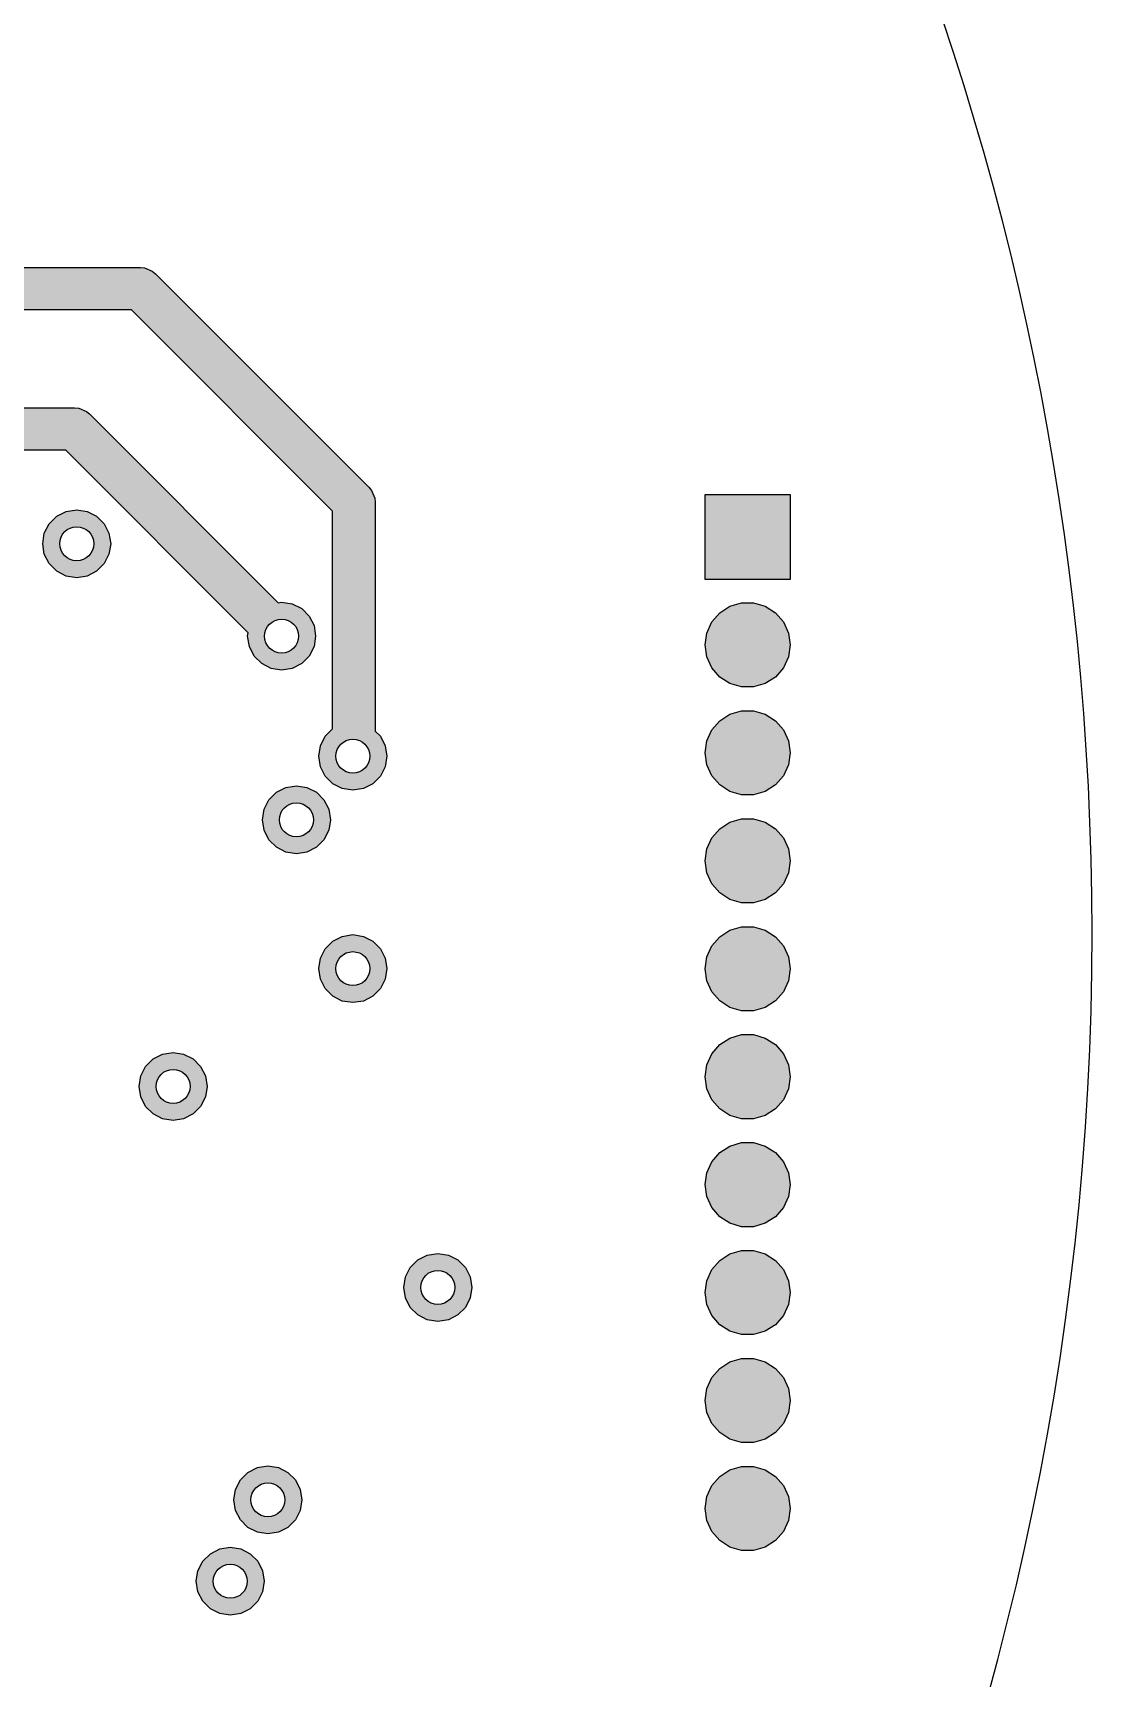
# Model space of a CAD drawing. Header units: millimetres. Extents: x -3894 to -3474, y -291 to 6.
# Drawn here: x -3701.37 to -3688.91, y -95.01 to -75.65 of the extents above; entities that cross this region are included whole.
import ezdxf

# ---------------------------------------------------------------- set-up
doc = ezdxf.new("R2010")
doc.units = ezdxf.units.MM
doc.layers.add('BLACK', color=7, linetype='Continuous')

msp = doc.modelspace()

# ---------------------------------------------------------------- hatches: boundary and pattern name
h = msp.add_hatch(color=256)
h.dxf.hatch_style = 1
h.paths.add_polyline_path([(-3721.198, -66.298), (-3715.665, -66.298), (-3712.848, -69.115), (-3712.856, -69.163), (-3712.837, -69.287), (-3712.78, -69.398), (-3712.691, -69.487), (-3712.58, -69.544), (-3712.456, -69.563), (-3712.332, -69.544), (-3712.221, -69.487), (-3712.132, -69.398), (-3712.076, -69.287), (-3712.056, -69.163), (-3712.076, -69.04), (-3712.132, -68.928), (-3712.221, -68.84), (-3712.332, -68.783), (-3712.456, -68.763), (-3712.488, -68.768), (-3715.384, -65.872), (-3715.422, -65.841), (-3715.512, -65.803), (-3715.561, -65.798), (-3721.302, -65.798), (-3721.351, -65.803), (-3721.441, -65.841), (-3721.441, -65.841), (-3721.479, -65.872), (-3730.594, -74.987), (-3730.625, -75.025), (-3730.625, -75.025), (-3730.662, -75.115), (-3730.667, -75.164), (-3730.667, -79.752), (-3730.741, -79.825), (-3730.798, -79.937), (-3730.817, -80.06), (-3730.798, -80.184), (-3730.741, -80.295), (-3730.652, -80.384), (-3730.541, -80.441), (-3730.417, -80.46), (-3730.293, -80.441), (-3730.182, -80.384), (-3730.093, -80.295), (-3730.037, -80.184), (-3730.017, -80.06), (-3730.037, -79.937), (-3730.093, -79.825), (-3730.167, -79.752), (-3730.167, -75.267)])
h.paths.add_polyline_path([(-3712.256, -69.163, -1), (-3712.656, -69.163, -1)], flags=16)
h.paths.add_polyline_path([(-3730.217, -80.06, -1), (-3730.617, -80.06, -1)], flags=16)
h.paths.add_polyline_path([(-3720.506, -66.93), (-3720.544, -66.899), (-3720.634, -66.861), (-3720.682, -66.856), (-3720.756, -66.783), (-3720.867, -66.726), (-3720.991, -66.706), (-3721.115, -66.726), (-3721.226, -66.783), (-3721.315, -66.871), (-3721.372, -66.983), (-3721.391, -67.106), (-3721.372, -67.23), (-3721.315, -67.341), (-3721.226, -67.43), (-3721.115, -67.487), (-3720.991, -67.506), (-3720.867, -67.487), (-3720.756, -67.43), (-3720.735, -67.409), (-3709.303, -78.84), (-3709.265, -78.871), (-3709.175, -78.909), (-3709.126, -78.913), (-3700.21, -78.913), (-3697.844, -81.279), (-3697.844, -83.842), (-3697.93, -83.928), (-3697.987, -84.04), (-3698.006, -84.163), (-3697.987, -84.287), (-3697.93, -84.398), (-3697.841, -84.487), (-3697.73, -84.544), (-3697.606, -84.563), (-3697.482, -84.544), (-3697.371, -84.487), (-3697.282, -84.398), (-3697.226, -84.287), (-3697.206, -84.163), (-3697.226, -84.04), (-3697.282, -83.928), (-3697.344, -83.867), (-3697.344, -81.176), (-3697.348, -81.127), (-3697.386, -81.037), (-3697.417, -80.999), (-3699.929, -78.487), (-3699.967, -78.456), (-3700.057, -78.418), (-3700.106, -78.413), (-3709.023, -78.413)])
h.paths.add_polyline_path([(-3721.191, -67.106, -1), (-3720.791, -67.106, -1)], flags=16)
h.paths.add_polyline_path([(-3697.406, -84.163, -1), (-3697.806, -84.163, -1)], flags=16)
h = msp.add_hatch(color=256)
h.dxf.hatch_style = 1
h.paths.add_polyline_path([(-3702.842, -80.563), (-3700.985, -80.563), (-3698.837, -82.711), (-3698.844, -82.751), (-3698.824, -82.874), (-3698.767, -82.986), (-3698.679, -83.074), (-3698.567, -83.131), (-3698.444, -83.151), (-3698.32, -83.131), (-3698.208, -83.074), (-3698.12, -82.986), (-3698.063, -82.874), (-3698.044, -82.751), (-3698.063, -82.627), (-3698.12, -82.516), (-3698.208, -82.427), (-3698.32, -82.37), (-3698.444, -82.351), (-3698.484, -82.357), (-3700.704, -80.137), (-3700.742, -80.106), (-3700.832, -80.068), (-3700.881, -80.063), (-3702.945, -80.063), (-3702.994, -80.068), (-3703.084, -80.106), (-3703.084, -80.106), (-3703.122, -80.137), (-3706.749, -83.763), (-3708.169, -83.763), (-3708.218, -83.768), (-3708.308, -83.806), (-3708.346, -83.837), (-3716.639, -92.129), (-3726.75, -92.129), (-3731.779, -87.101), (-3731.779, -86.846), (-3731.705, -86.772), (-3731.649, -86.661), (-3731.629, -86.537), (-3731.649, -86.414), (-3731.705, -86.302), (-3731.794, -86.214), (-3731.905, -86.157), (-3732.029, -86.137), (-3732.153, -86.157), (-3732.264, -86.214), (-3732.353, -86.302), (-3732.41, -86.414), (-3732.429, -86.537), (-3732.41, -86.661), (-3732.353, -86.772), (-3732.279, -86.846), (-3732.279, -87.204), (-3732.274, -87.253), (-3732.237, -87.343), (-3732.206, -87.381), (-3727.031, -92.556), (-3726.993, -92.587), (-3726.94, -92.609), (-3726.903, -92.625), (-3726.854, -92.629), (-3716.535, -92.629), (-3716.486, -92.625), (-3716.396, -92.587), (-3716.358, -92.556), (-3708.066, -84.263), (-3706.645, -84.263), (-3706.596, -84.259), (-3706.506, -84.221), (-3706.468, -84.19)])
h.paths.add_polyline_path([(-3698.244, -82.751, -1), (-3698.644, -82.751, -1)], flags=16)
h.paths.add_polyline_path([(-3731.829, -86.537, -1), (-3732.229, -86.537, -1)], flags=16)
h = msp.add_hatch(color=256)
h.dxf.hatch_style = 1
h.paths.add_polyline_path([(-3692.46, -81.084), (-3693.46, -81.084), (-3693.46, -82.084), (-3692.46, -82.084)])
h.paths.add_polyline_path([(-3692.539, -82.584), (-3692.633, -82.477), (-3692.752, -82.4), (-3692.889, -82.359), (-3693.031, -82.359), (-3693.168, -82.4), (-3693.288, -82.477), (-3693.381, -82.584), (-3693.44, -82.714), (-3693.46, -82.854), (-3693.44, -82.995), (-3693.381, -83.125), (-3693.288, -83.232), (-3693.168, -83.309), (-3693.031, -83.349), (-3692.889, -83.349), (-3692.752, -83.309), (-3692.633, -83.232), (-3692.539, -83.125), (-3692.48, -82.995), (-3692.46, -82.854), (-3692.48, -82.714)])
h.paths.add_polyline_path([(-3692.48, -84.265), (-3692.46, -84.124), (-3692.48, -83.984), (-3692.539, -83.854), (-3692.633, -83.747), (-3692.752, -83.67), (-3692.889, -83.629), (-3693.031, -83.629), (-3693.168, -83.67), (-3693.288, -83.747), (-3693.381, -83.854), (-3693.44, -83.984), (-3693.46, -84.124), (-3693.44, -84.265), (-3693.381, -84.395), (-3693.288, -84.502), (-3693.168, -84.579), (-3693.031, -84.619), (-3692.889, -84.619), (-3692.752, -84.579), (-3692.633, -84.502), (-3692.539, -84.395)])
h.paths.add_polyline_path([(-3692.48, -85.254), (-3692.539, -85.124), (-3692.633, -85.017), (-3692.752, -84.94), (-3692.889, -84.899), (-3693.031, -84.899), (-3693.168, -84.94), (-3693.288, -85.017), (-3693.381, -85.124), (-3693.44, -85.254), (-3693.46, -85.394), (-3693.44, -85.535), (-3693.381, -85.665), (-3693.288, -85.772), (-3693.168, -85.849), (-3693.031, -85.889), (-3692.889, -85.889), (-3692.752, -85.849), (-3692.633, -85.772), (-3692.539, -85.665), (-3692.48, -85.535), (-3692.46, -85.394)])
h.paths.add_polyline_path([(-3692.48, -86.805), (-3692.46, -86.664), (-3692.48, -86.524), (-3692.539, -86.394), (-3692.633, -86.287), (-3692.752, -86.21), (-3692.889, -86.169), (-3693.031, -86.169), (-3693.168, -86.21), (-3693.288, -86.287), (-3693.381, -86.394), (-3693.44, -86.524), (-3693.46, -86.664), (-3693.44, -86.805), (-3693.381, -86.935), (-3693.288, -87.042), (-3693.168, -87.119), (-3693.031, -87.159), (-3692.889, -87.159), (-3692.752, -87.119), (-3692.633, -87.042), (-3692.539, -86.935)])
h.paths.add_polyline_path([(-3692.48, -87.794), (-3692.539, -87.664), (-3692.633, -87.557), (-3692.752, -87.48), (-3692.889, -87.439), (-3693.031, -87.439), (-3693.168, -87.48), (-3693.288, -87.557), (-3693.381, -87.664), (-3693.44, -87.794), (-3693.46, -87.934), (-3693.44, -88.075), (-3693.381, -88.205), (-3693.288, -88.312), (-3693.168, -88.389), (-3693.031, -88.429), (-3692.889, -88.429), (-3692.752, -88.389), (-3692.633, -88.312), (-3692.539, -88.205), (-3692.48, -88.075), (-3692.46, -87.934)])
h.paths.add_polyline_path([(-3692.48, -89.064), (-3692.539, -88.934), (-3692.633, -88.827), (-3692.752, -88.75), (-3692.889, -88.709), (-3693.031, -88.709), (-3693.168, -88.75), (-3693.288, -88.827), (-3693.381, -88.934), (-3693.44, -89.064), (-3693.46, -89.204), (-3693.44, -89.345), (-3693.381, -89.475), (-3693.288, -89.582), (-3693.168, -89.659), (-3693.031, -89.699), (-3692.889, -89.699), (-3692.752, -89.659), (-3692.633, -89.582), (-3692.539, -89.475), (-3692.48, -89.345), (-3692.46, -89.204)])
h.paths.add_polyline_path([(-3692.48, -90.615), (-3692.46, -90.474), (-3692.48, -90.334), (-3692.539, -90.204), (-3692.633, -90.097), (-3692.752, -90.02), (-3692.889, -89.979), (-3693.031, -89.979), (-3693.168, -90.02), (-3693.288, -90.097), (-3693.381, -90.204), (-3693.44, -90.334), (-3693.46, -90.474), (-3693.44, -90.615), (-3693.381, -90.745), (-3693.288, -90.852), (-3693.168, -90.929), (-3693.031, -90.969), (-3692.889, -90.969), (-3692.752, -90.929), (-3692.633, -90.852), (-3692.539, -90.745)])
h.paths.add_polyline_path([(-3692.48, -91.604), (-3692.539, -91.474), (-3692.633, -91.367), (-3692.752, -91.29), (-3692.889, -91.249), (-3693.031, -91.249), (-3693.168, -91.29), (-3693.288, -91.367), (-3693.381, -91.474), (-3693.44, -91.604), (-3693.46, -91.744), (-3693.44, -91.885), (-3693.381, -92.015), (-3693.288, -92.122), (-3693.168, -92.199), (-3693.031, -92.239), (-3692.889, -92.239), (-3692.752, -92.199), (-3692.633, -92.122), (-3692.539, -92.015), (-3692.48, -91.885), (-3692.46, -91.744)])
h.paths.add_polyline_path([(-3692.48, -92.874), (-3692.539, -92.744), (-3692.633, -92.637), (-3692.752, -92.56), (-3692.889, -92.519), (-3693.031, -92.519), (-3693.168, -92.56), (-3693.288, -92.637), (-3693.381, -92.744), (-3693.44, -92.874), (-3693.46, -93.014), (-3693.44, -93.155), (-3693.381, -93.285), (-3693.288, -93.392), (-3693.168, -93.469), (-3693.031, -93.509), (-3692.889, -93.509), (-3692.752, -93.469), (-3692.633, -93.392), (-3692.539, -93.285), (-3692.48, -93.155), (-3692.46, -93.014)])
h = msp.add_hatch(color=256)
h.dxf.hatch_style = 1
h.paths.add_polyline_path([(-3703.892, -86.81), (-3703.981, -86.722), (-3704.092, -86.665), (-3704.216, -86.645), (-3704.34, -86.665), (-3704.451, -86.722), (-3704.54, -86.81), (-3704.597, -86.922), (-3704.616, -87.045), (-3704.597, -87.169), (-3704.54, -87.28), (-3704.451, -87.369), (-3704.34, -87.426), (-3704.216, -87.445), (-3704.092, -87.426), (-3703.981, -87.369), (-3703.892, -87.28), (-3703.836, -87.169), (-3703.816, -87.045), (-3703.836, -86.922)])
h.paths.add_polyline_path([(-3704.016, -87.045, -1), (-3704.416, -87.045, -1)], flags=16)
h.paths.add_polyline_path([(-3697.889, -85.035), (-3697.87, -84.912), (-3697.889, -84.788), (-3697.946, -84.677), (-3698.034, -84.588), (-3698.146, -84.531), (-3698.27, -84.512), (-3698.393, -84.531), (-3698.505, -84.588), (-3698.593, -84.677), (-3698.65, -84.788), (-3698.67, -84.912), (-3698.65, -85.035), (-3698.593, -85.147), (-3698.505, -85.235), (-3698.393, -85.292), (-3698.27, -85.312), (-3698.146, -85.292), (-3698.034, -85.235), (-3697.946, -85.147)])
h.paths.add_polyline_path([(-3698.47, -84.912, -1), (-3698.07, -84.912, -1)], flags=16)
h.paths.add_polyline_path([(-3697.371, -86.34), (-3697.482, -86.283), (-3697.606, -86.263), (-3697.73, -86.283), (-3697.841, -86.34), (-3697.93, -86.428), (-3697.987, -86.54), (-3698.006, -86.663), (-3697.987, -86.787), (-3697.93, -86.898), (-3697.841, -86.987), (-3697.73, -87.044), (-3697.606, -87.063), (-3697.482, -87.044), (-3697.371, -86.987), (-3697.282, -86.898), (-3697.226, -86.787), (-3697.206, -86.663), (-3697.226, -86.54), (-3697.282, -86.428)])
h.paths.add_polyline_path([(-3697.406, -86.663, -1), (-3697.806, -86.663, -1)], flags=16)
h.paths.add_polyline_path([(-3700.476, -81.787), (-3700.456, -81.663), (-3700.476, -81.54), (-3700.532, -81.428), (-3700.621, -81.34), (-3700.732, -81.283), (-3700.856, -81.263), (-3700.98, -81.283), (-3701.091, -81.34), (-3701.18, -81.428), (-3701.237, -81.54), (-3701.256, -81.663), (-3701.237, -81.787), (-3701.18, -81.898), (-3701.091, -81.987), (-3700.98, -82.044), (-3700.856, -82.063), (-3700.732, -82.044), (-3700.621, -81.987), (-3700.532, -81.898)])
h.paths.add_polyline_path([(-3701.056, -81.663, -1), (-3700.656, -81.663, -1)], flags=16)
h = msp.add_hatch(color=256)
h.dxf.hatch_style = 1
h.paths.add_polyline_path([(-3712.907, -90.216), (-3712.996, -90.128), (-3713.107, -90.071), (-3713.231, -90.051), (-3713.354, -90.071), (-3713.466, -90.128), (-3713.554, -90.216), (-3713.611, -90.328), (-3713.631, -90.451), (-3713.611, -90.575), (-3713.554, -90.686), (-3713.466, -90.775), (-3713.354, -90.832), (-3713.231, -90.851), (-3713.107, -90.832), (-3712.996, -90.775), (-3712.907, -90.686), (-3712.85, -90.575), (-3712.831, -90.451), (-3712.85, -90.328)])
h.paths.add_polyline_path([(-3713.031, -90.451, -1), (-3713.431, -90.451, -1)], flags=16)
h.paths.add_polyline_path([(-3707.667, -91.313), (-3707.756, -91.225), (-3707.867, -91.168), (-3707.991, -91.148), (-3708.115, -91.168), (-3708.226, -91.225), (-3708.315, -91.313), (-3708.372, -91.425), (-3708.391, -91.548), (-3708.372, -91.672), (-3708.315, -91.783), (-3708.226, -91.872), (-3708.115, -91.929), (-3707.991, -91.948), (-3707.867, -91.929), (-3707.756, -91.872), (-3707.667, -91.783), (-3707.611, -91.672), (-3707.591, -91.548), (-3707.611, -91.425)])
h.paths.add_polyline_path([(-3707.791, -91.548, -1), (-3708.191, -91.548, -1)], flags=16)
h.paths.add_polyline_path([(-3698.668, -93.747), (-3698.725, -93.635), (-3698.813, -93.547), (-3698.925, -93.49), (-3699.048, -93.471), (-3699.172, -93.49), (-3699.283, -93.547), (-3699.372, -93.635), (-3699.429, -93.747), (-3699.448, -93.871), (-3699.429, -93.994), (-3699.372, -94.106), (-3699.283, -94.194), (-3699.172, -94.251), (-3699.048, -94.271), (-3698.925, -94.251), (-3698.813, -94.194), (-3698.725, -94.106), (-3698.668, -93.994), (-3698.648, -93.871)])
h.paths.add_polyline_path([(-3698.848, -93.871, -1), (-3699.248, -93.871, -1)], flags=16)
h.paths.add_polyline_path([(-3698.226, -93.037), (-3698.206, -92.913), (-3698.226, -92.79), (-3698.282, -92.678), (-3698.371, -92.59), (-3698.482, -92.533), (-3698.606, -92.513), (-3698.73, -92.533), (-3698.841, -92.59), (-3698.93, -92.678), (-3698.987, -92.79), (-3699.006, -92.913), (-3698.987, -93.037), (-3698.93, -93.148), (-3698.841, -93.237), (-3698.73, -93.294), (-3698.606, -93.313), (-3698.482, -93.294), (-3698.371, -93.237), (-3698.282, -93.148)])
h.paths.add_polyline_path([(-3698.806, -92.913, -1), (-3698.406, -92.913, -1)], flags=16)
h.paths.add_polyline_path([(-3696.226, -90.537), (-3696.206, -90.413), (-3696.226, -90.29), (-3696.282, -90.178), (-3696.371, -90.09), (-3696.482, -90.033), (-3696.606, -90.013), (-3696.73, -90.033), (-3696.841, -90.09), (-3696.93, -90.178), (-3696.987, -90.29), (-3697.006, -90.413), (-3696.987, -90.537), (-3696.93, -90.648), (-3696.841, -90.737), (-3696.73, -90.794), (-3696.606, -90.813), (-3696.482, -90.794), (-3696.371, -90.737), (-3696.282, -90.648)])
h.paths.add_polyline_path([(-3696.806, -90.413, -1), (-3696.406, -90.413, -1)], flags=16)
h.paths.add_polyline_path([(-3699.486, -88.372), (-3699.397, -88.283), (-3699.341, -88.172), (-3699.321, -88.048), (-3699.341, -87.925), (-3699.397, -87.813), (-3699.486, -87.725), (-3699.597, -87.668), (-3699.721, -87.648), (-3699.845, -87.668), (-3699.956, -87.725), (-3700.045, -87.813), (-3700.102, -87.925), (-3700.121, -88.048), (-3700.102, -88.172), (-3700.045, -88.283), (-3699.956, -88.372), (-3699.845, -88.429), (-3699.721, -88.448), (-3699.597, -88.429)])
h.paths.add_polyline_path([(-3699.921, -88.048, -1), (-3699.521, -88.048, -1)], flags=16)
h.paths.add_polyline_path([(-3701.506, -88.879), (-3701.487, -88.755), (-3701.506, -88.632), (-3701.563, -88.52), (-3701.652, -88.432), (-3701.763, -88.375), (-3701.887, -88.355), (-3702.01, -88.375), (-3702.122, -88.432), (-3702.21, -88.52), (-3702.267, -88.632), (-3702.287, -88.755), (-3702.267, -88.879), (-3702.21, -88.99), (-3702.122, -89.079), (-3702.01, -89.136), (-3701.887, -89.155), (-3701.763, -89.136), (-3701.652, -89.079), (-3701.563, -88.99)])
h.paths.add_polyline_path([(-3702.087, -88.755, -1), (-3701.687, -88.755, -1)], flags=16)
h.paths.add_polyline_path([(-3703.319, -88.801), (-3703.338, -88.677), (-3703.395, -88.566), (-3703.483, -88.477), (-3703.595, -88.42), (-3703.719, -88.401), (-3703.842, -88.42), (-3703.954, -88.477), (-3704.042, -88.566), (-3704.099, -88.677), (-3704.119, -88.801), (-3704.099, -88.924), (-3704.042, -89.036), (-3703.954, -89.124), (-3703.842, -89.181), (-3703.719, -89.201), (-3703.595, -89.181), (-3703.483, -89.124), (-3703.395, -89.036), (-3703.338, -88.924)])
h.paths.add_polyline_path([(-3703.919, -88.801, -1), (-3703.519, -88.801, -1)], flags=16)
h.paths.add_polyline_path([(-3703.395, -90.291), (-3703.483, -90.202), (-3703.595, -90.145), (-3703.719, -90.126), (-3703.842, -90.145), (-3703.954, -90.202), (-3704.042, -90.291), (-3704.099, -90.402), (-3704.119, -90.526), (-3704.099, -90.649), (-3704.042, -90.761), (-3703.954, -90.849), (-3703.842, -90.906), (-3703.719, -90.926), (-3703.595, -90.906), (-3703.483, -90.849), (-3703.395, -90.761), (-3703.338, -90.649), (-3703.319, -90.526), (-3703.338, -90.402)])
h.paths.add_polyline_path([(-3703.519, -90.526, -1), (-3703.919, -90.526, -1)], flags=16)

# ---------------------------------------------------------------- linework, layer by layer
at = {"layer": 'BLACK', "linetype": 'Continuous'}
for p, q in [((-3709.023, -78.413), (-3700.106, -78.413)), ((-3700.106, -78.413), (-3700.057, -78.418)), ((-3700.057, -78.418), (-3699.967, -78.456)), ((-3699.967, -78.456), (-3699.967, -78.456)), ((-3699.967, -78.456), (-3699.929, -78.487)), ((-3699.929, -78.487), (-3697.417, -80.999)), ((-3700.21, -78.913), (-3709.126, -78.913)), ((-3697.844, -81.279), (-3700.21, -78.913)), ((-3702.945, -80.063), (-3700.881, -80.063)), ((-3700.881, -80.063), (-3700.832, -80.068)), ((-3700.832, -80.068), (-3700.742, -80.106)), ((-3700.742, -80.106), (-3700.742, -80.106)), ((-3700.742, -80.106), (-3700.704, -80.137)), ((-3700.704, -80.137), (-3698.484, -82.357)), ((-3700.985, -80.563), (-3702.842, -80.563)), ((-3698.837, -82.711), (-3700.985, -80.563)), ((-3697.417, -80.999), (-3697.386, -81.037)), ((-3697.386, -81.037), (-3697.348, -81.127)), ((-3693.46, -82.084), (-3693.46, -81.084)), ((-3693.46, -81.084), (-3692.46, -81.084)), ((-3692.46, -81.084), (-3692.46, -82.084)), ((-3701.091, -81.34), (-3700.98, -81.283)), ((-3700.98, -81.283), (-3700.856, -81.263)), ((-3700.856, -81.263), (-3700.732, -81.283)), ((-3700.732, -81.283), (-3700.621, -81.34)), ((-3697.844, -83.842), (-3697.844, -81.279)), ((-3697.348, -81.127), (-3697.348, -81.127)), ((-3697.348, -81.127), (-3697.344, -81.176)), ((-3697.344, -81.176), (-3697.344, -83.867)), ((-3701.237, -81.54), (-3701.18, -81.428)), ((-3701.18, -81.428), (-3701.091, -81.34)), ((-3700.621, -81.34), (-3700.532, -81.428)), ((-3700.532, -81.428), (-3700.476, -81.54)), ((-3701.256, -81.663), (-3701.237, -81.54)), ((-3701.237, -81.787), (-3701.256, -81.663)), ((-3700.476, -81.54), (-3700.456, -81.663)), ((-3700.456, -81.663), (-3700.476, -81.787)), ((-3701.18, -81.898), (-3701.237, -81.787)), ((-3700.476, -81.787), (-3700.532, -81.898)), ((-3701.091, -81.987), (-3701.18, -81.898)), ((-3700.98, -82.044), (-3701.091, -81.987)), ((-3700.856, -82.063), (-3700.98, -82.044)), ((-3700.732, -82.044), (-3700.856, -82.063)), ((-3700.621, -81.987), (-3700.732, -82.044)), ((-3700.532, -81.898), (-3700.621, -81.987)), ((-3692.46, -82.084), (-3693.46, -82.084)), ((-3698.484, -82.357), (-3698.444, -82.351)), ((-3698.444, -82.351), (-3698.32, -82.37)), ((-3698.32, -82.37), (-3698.208, -82.427)), ((-3698.208, -82.427), (-3698.12, -82.516)), ((-3693.288, -82.477), (-3693.168, -82.4)), ((-3693.168, -82.4), (-3693.031, -82.359)), ((-3693.031, -82.359), (-3692.889, -82.359)), ((-3692.889, -82.359), (-3692.752, -82.4)), ((-3692.752, -82.4), (-3692.633, -82.477)), ((-3698.12, -82.516), (-3698.063, -82.627)), ((-3698.063, -82.627), (-3698.044, -82.751)), ((-3693.44, -82.714), (-3693.381, -82.584)), ((-3693.381, -82.584), (-3693.288, -82.477)), ((-3692.633, -82.477), (-3692.539, -82.584)), ((-3692.539, -82.584), (-3692.48, -82.714)), ((-3698.844, -82.751), (-3698.837, -82.711)), ((-3698.824, -82.874), (-3698.844, -82.751)), ((-3698.044, -82.751), (-3698.063, -82.874)), ((-3693.46, -82.854), (-3693.44, -82.714)), ((-3692.48, -82.714), (-3692.46, -82.854)), ((-3698.767, -82.986), (-3698.824, -82.874)), ((-3698.679, -83.074), (-3698.767, -82.986)), ((-3698.12, -82.986), (-3698.208, -83.074)), ((-3698.063, -82.874), (-3698.12, -82.986)), ((-3693.44, -82.995), (-3693.46, -82.854)), ((-3693.381, -83.125), (-3693.44, -82.995)), ((-3692.48, -82.995), (-3692.539, -83.125)), ((-3692.46, -82.854), (-3692.48, -82.995)), ((-3698.567, -83.131), (-3698.679, -83.074)), ((-3698.444, -83.151), (-3698.567, -83.131)), ((-3698.32, -83.131), (-3698.444, -83.151)), ((-3698.208, -83.074), (-3698.32, -83.131)), ((-3693.288, -83.232), (-3693.381, -83.125)), ((-3693.168, -83.309), (-3693.288, -83.232)), ((-3692.633, -83.232), (-3692.752, -83.309)), ((-3692.539, -83.125), (-3692.633, -83.232)), ((-3693.031, -83.349), (-3693.168, -83.309)), ((-3692.889, -83.349), (-3693.031, -83.349)), ((-3692.752, -83.309), (-3692.889, -83.349)), ((-3693.381, -83.854), (-3693.288, -83.747)), ((-3693.288, -83.747), (-3693.168, -83.67)), ((-3693.168, -83.67), (-3693.031, -83.629)), ((-3693.031, -83.629), (-3692.889, -83.629)), ((-3692.889, -83.629), (-3692.752, -83.67)), ((-3692.752, -83.67), (-3692.633, -83.747)), ((-3692.633, -83.747), (-3692.539, -83.854)), ((-3697.987, -84.04), (-3697.93, -83.928)), ((-3697.93, -83.928), (-3697.844, -83.842)), ((-3697.344, -83.867), (-3697.282, -83.928)), ((-3697.282, -83.928), (-3697.226, -84.04)), ((-3693.46, -84.124), (-3693.44, -83.984)), ((-3693.44, -83.984), (-3693.381, -83.854)), ((-3692.539, -83.854), (-3692.48, -83.984)), ((-3692.48, -83.984), (-3692.46, -84.124)), ((-3698.006, -84.163), (-3697.987, -84.04)), ((-3697.987, -84.287), (-3698.006, -84.163)), ((-3697.226, -84.04), (-3697.206, -84.163)), ((-3697.206, -84.163), (-3697.226, -84.287)), ((-3693.44, -84.265), (-3693.46, -84.124)), ((-3692.46, -84.124), (-3692.48, -84.265)), ((-3697.93, -84.398), (-3697.987, -84.287)), ((-3697.226, -84.287), (-3697.282, -84.398)), ((-3693.381, -84.395), (-3693.44, -84.265)), ((-3692.48, -84.265), (-3692.539, -84.395)), ((-3698.593, -84.677), (-3698.505, -84.588)), ((-3698.505, -84.588), (-3698.393, -84.531)), ((-3698.393, -84.531), (-3698.27, -84.512)), ((-3698.27, -84.512), (-3698.146, -84.531)), ((-3698.146, -84.531), (-3698.034, -84.588)), ((-3698.034, -84.588), (-3697.946, -84.677)), ((-3697.841, -84.487), (-3697.93, -84.398)), ((-3697.73, -84.544), (-3697.841, -84.487)), ((-3697.606, -84.563), (-3697.73, -84.544)), ((-3697.482, -84.544), (-3697.606, -84.563)), ((-3697.371, -84.487), (-3697.482, -84.544)), ((-3697.282, -84.398), (-3697.371, -84.487)), ((-3693.288, -84.502), (-3693.381, -84.395)), ((-3693.168, -84.579), (-3693.288, -84.502)), ((-3693.031, -84.619), (-3693.168, -84.579)), ((-3692.752, -84.579), (-3692.889, -84.619)), ((-3692.633, -84.502), (-3692.752, -84.579)), ((-3692.539, -84.395), (-3692.633, -84.502)), ((-3698.65, -84.788), (-3698.593, -84.677)), ((-3697.946, -84.677), (-3697.889, -84.788)), ((-3692.889, -84.619), (-3693.031, -84.619)), ((-3698.67, -84.912), (-3698.65, -84.788)), ((-3698.65, -85.035), (-3698.67, -84.912)), ((-3697.889, -84.788), (-3697.87, -84.912)), ((-3697.87, -84.912), (-3697.889, -85.035)), ((-3693.288, -85.017), (-3693.168, -84.94)), ((-3693.168, -84.94), (-3693.031, -84.899)), ((-3693.031, -84.899), (-3692.889, -84.899)), ((-3692.889, -84.899), (-3692.752, -84.94)), ((-3692.752, -84.94), (-3692.633, -85.017)), ((-3698.593, -85.147), (-3698.65, -85.035)), ((-3698.505, -85.235), (-3698.593, -85.147)), ((-3697.946, -85.147), (-3698.034, -85.235)), ((-3697.889, -85.035), (-3697.946, -85.147)), ((-3693.44, -85.254), (-3693.381, -85.124)), ((-3693.381, -85.124), (-3693.288, -85.017)), ((-3692.633, -85.017), (-3692.539, -85.124)), ((-3692.539, -85.124), (-3692.48, -85.254)), ((-3698.393, -85.292), (-3698.505, -85.235)), ((-3698.27, -85.312), (-3698.393, -85.292)), ((-3698.146, -85.292), (-3698.27, -85.312)), ((-3698.034, -85.235), (-3698.146, -85.292)), ((-3693.46, -85.394), (-3693.44, -85.254)), ((-3692.48, -85.254), (-3692.46, -85.394)), ((-3693.44, -85.535), (-3693.46, -85.394)), ((-3693.381, -85.665), (-3693.44, -85.535)), ((-3692.48, -85.535), (-3692.539, -85.665)), ((-3692.46, -85.394), (-3692.48, -85.535)), ((-3693.288, -85.772), (-3693.381, -85.665)), ((-3692.539, -85.665), (-3692.633, -85.772)), ((-3693.168, -85.849), (-3693.288, -85.772)), ((-3693.031, -85.889), (-3693.168, -85.849)), ((-3692.889, -85.889), (-3693.031, -85.889)), ((-3692.752, -85.849), (-3692.889, -85.889)), ((-3692.633, -85.772), (-3692.752, -85.849)), ((-3697.841, -86.34), (-3697.73, -86.283)), ((-3697.73, -86.283), (-3697.606, -86.263)), ((-3697.606, -86.263), (-3697.482, -86.283)), ((-3697.482, -86.283), (-3697.371, -86.34)), ((-3693.381, -86.394), (-3693.288, -86.287)), ((-3693.288, -86.287), (-3693.168, -86.21)), ((-3693.168, -86.21), (-3693.031, -86.169)), ((-3693.031, -86.169), (-3692.889, -86.169)), ((-3692.889, -86.169), (-3692.752, -86.21)), ((-3692.752, -86.21), (-3692.633, -86.287)), ((-3692.633, -86.287), (-3692.539, -86.394)), ((-3697.987, -86.54), (-3697.93, -86.428)), ((-3697.93, -86.428), (-3697.841, -86.34)), ((-3697.371, -86.34), (-3697.282, -86.428)), ((-3697.282, -86.428), (-3697.226, -86.54)), ((-3693.46, -86.664), (-3693.44, -86.524)), ((-3693.44, -86.524), (-3693.381, -86.394)), ((-3692.539, -86.394), (-3692.48, -86.524)), ((-3692.48, -86.524), (-3692.46, -86.664)), ((-3698.006, -86.663), (-3697.987, -86.54)), ((-3697.987, -86.787), (-3698.006, -86.663)), ((-3697.226, -86.54), (-3697.206, -86.663)), ((-3697.206, -86.663), (-3697.226, -86.787)), ((-3693.44, -86.805), (-3693.46, -86.664)), ((-3692.46, -86.664), (-3692.48, -86.805)), ((-3697.93, -86.898), (-3697.987, -86.787)), ((-3697.841, -86.987), (-3697.93, -86.898)), ((-3697.282, -86.898), (-3697.371, -86.987)), ((-3697.226, -86.787), (-3697.282, -86.898)), ((-3693.381, -86.935), (-3693.44, -86.805)), ((-3692.48, -86.805), (-3692.539, -86.935)), ((-3697.73, -87.044), (-3697.841, -86.987)), ((-3697.606, -87.063), (-3697.73, -87.044)), ((-3697.482, -87.044), (-3697.606, -87.063)), ((-3697.371, -86.987), (-3697.482, -87.044)), ((-3693.288, -87.042), (-3693.381, -86.935)), ((-3693.168, -87.119), (-3693.288, -87.042)), ((-3692.633, -87.042), (-3692.752, -87.119)), ((-3692.539, -86.935), (-3692.633, -87.042)), ((-3693.031, -87.159), (-3693.168, -87.119)), ((-3692.889, -87.159), (-3693.031, -87.159)), ((-3692.752, -87.119), (-3692.889, -87.159)), ((-3693.288, -87.557), (-3693.168, -87.48)), ((-3693.168, -87.48), (-3693.031, -87.439)), ((-3693.031, -87.439), (-3692.889, -87.439)), ((-3692.889, -87.439), (-3692.752, -87.48)), ((-3692.752, -87.48), (-3692.633, -87.557)), ((-3699.956, -87.725), (-3699.845, -87.668)), ((-3699.845, -87.668), (-3699.721, -87.648)), ((-3699.721, -87.648), (-3699.597, -87.668)), ((-3699.597, -87.668), (-3699.486, -87.725)), ((-3693.44, -87.794), (-3693.381, -87.664)), ((-3693.381, -87.664), (-3693.288, -87.557)), ((-3692.633, -87.557), (-3692.539, -87.664)), ((-3692.539, -87.664), (-3692.48, -87.794)), ((-3700.102, -87.925), (-3700.045, -87.813)), ((-3700.045, -87.813), (-3699.956, -87.725)), ((-3699.486, -87.725), (-3699.397, -87.813)), ((-3699.397, -87.813), (-3699.341, -87.925)), ((-3693.46, -87.934), (-3693.44, -87.794)), ((-3692.48, -87.794), (-3692.46, -87.934)), ((-3700.121, -88.048), (-3700.102, -87.925)), ((-3700.102, -88.172), (-3700.121, -88.048)), ((-3699.341, -87.925), (-3699.321, -88.048)), ((-3699.321, -88.048), (-3699.341, -88.172)), ((-3693.44, -88.075), (-3693.46, -87.934)), ((-3692.46, -87.934), (-3692.48, -88.075)), ((-3700.045, -88.283), (-3700.102, -88.172)), ((-3699.341, -88.172), (-3699.397, -88.283)), ((-3693.381, -88.205), (-3693.44, -88.075)), ((-3693.288, -88.312), (-3693.381, -88.205)), ((-3692.539, -88.205), (-3692.633, -88.312)), ((-3692.48, -88.075), (-3692.539, -88.205)), ((-3699.956, -88.372), (-3700.045, -88.283)), ((-3699.845, -88.429), (-3699.956, -88.372)), ((-3699.721, -88.448), (-3699.845, -88.429)), ((-3699.597, -88.429), (-3699.721, -88.448)), ((-3699.486, -88.372), (-3699.597, -88.429)), ((-3699.397, -88.283), (-3699.486, -88.372)), ((-3693.168, -88.389), (-3693.288, -88.312)), ((-3693.031, -88.429), (-3693.168, -88.389)), ((-3692.889, -88.429), (-3693.031, -88.429)), ((-3692.752, -88.389), (-3692.889, -88.429)), ((-3692.633, -88.312), (-3692.752, -88.389)), ((-3693.381, -88.934), (-3693.288, -88.827)), ((-3693.288, -88.827), (-3693.168, -88.75)), ((-3693.168, -88.75), (-3693.031, -88.709)), ((-3693.031, -88.709), (-3692.889, -88.709)), ((-3692.889, -88.709), (-3692.752, -88.75)), ((-3692.752, -88.75), (-3692.633, -88.827)), ((-3692.633, -88.827), (-3692.539, -88.934)), ((-3693.44, -89.064), (-3693.381, -88.934)), ((-3692.539, -88.934), (-3692.48, -89.064)), ((-3693.46, -89.204), (-3693.44, -89.064)), ((-3693.44, -89.345), (-3693.46, -89.204)), ((-3692.48, -89.064), (-3692.46, -89.204)), ((-3692.46, -89.204), (-3692.48, -89.345)), ((-3693.381, -89.475), (-3693.44, -89.345)), ((-3692.48, -89.345), (-3692.539, -89.475)), ((-3693.288, -89.582), (-3693.381, -89.475)), ((-3693.168, -89.659), (-3693.288, -89.582)), ((-3692.633, -89.582), (-3692.752, -89.659)), ((-3692.539, -89.475), (-3692.633, -89.582)), ((-3693.031, -89.699), (-3693.168, -89.659)), ((-3692.889, -89.699), (-3693.031, -89.699)), ((-3692.752, -89.659), (-3692.889, -89.699)), ((-3693.168, -90.02), (-3693.031, -89.979)), ((-3693.031, -89.979), (-3692.889, -89.979)), ((-3692.889, -89.979), (-3692.752, -90.02)), ((-3696.987, -90.29), (-3696.93, -90.178)), ((-3696.93, -90.178), (-3696.841, -90.09)), ((-3696.841, -90.09), (-3696.73, -90.033)), ((-3696.73, -90.033), (-3696.606, -90.013)), ((-3696.606, -90.013), (-3696.482, -90.033)), ((-3696.482, -90.033), (-3696.371, -90.09)), ((-3696.371, -90.09), (-3696.282, -90.178)), ((-3696.282, -90.178), (-3696.226, -90.29)), ((-3693.381, -90.204), (-3693.288, -90.097)), ((-3693.288, -90.097), (-3693.168, -90.02)), ((-3692.752, -90.02), (-3692.633, -90.097)), ((-3692.633, -90.097), (-3692.539, -90.204)), ((-3697.006, -90.413), (-3696.987, -90.29)), ((-3696.226, -90.29), (-3696.206, -90.413)), ((-3693.46, -90.474), (-3693.44, -90.334)), ((-3693.44, -90.334), (-3693.381, -90.204)), ((-3692.539, -90.204), (-3692.48, -90.334)), ((-3692.48, -90.334), (-3692.46, -90.474)), ((-3696.987, -90.537), (-3697.006, -90.413)), ((-3696.93, -90.648), (-3696.987, -90.537)), ((-3696.226, -90.537), (-3696.282, -90.648)), ((-3696.206, -90.413), (-3696.226, -90.537)), ((-3693.44, -90.615), (-3693.46, -90.474)), ((-3692.46, -90.474), (-3692.48, -90.615)), ((-3696.841, -90.737), (-3696.93, -90.648)), ((-3696.73, -90.794), (-3696.841, -90.737)), ((-3696.371, -90.737), (-3696.482, -90.794)), ((-3696.282, -90.648), (-3696.371, -90.737)), ((-3693.381, -90.745), (-3693.44, -90.615)), ((-3693.288, -90.852), (-3693.381, -90.745)), ((-3692.539, -90.745), (-3692.633, -90.852)), ((-3692.48, -90.615), (-3692.539, -90.745)), ((-3696.606, -90.813), (-3696.73, -90.794)), ((-3696.482, -90.794), (-3696.606, -90.813)), ((-3693.168, -90.929), (-3693.288, -90.852)), ((-3693.031, -90.969), (-3693.168, -90.929)), ((-3692.889, -90.969), (-3693.031, -90.969)), ((-3692.752, -90.929), (-3692.889, -90.969)), ((-3692.633, -90.852), (-3692.752, -90.929)), ((-3693.288, -91.367), (-3693.168, -91.29)), ((-3693.168, -91.29), (-3693.031, -91.249)), ((-3693.031, -91.249), (-3692.889, -91.249)), ((-3692.889, -91.249), (-3692.752, -91.29)), ((-3692.752, -91.29), (-3692.633, -91.367)), ((-3693.44, -91.604), (-3693.381, -91.474)), ((-3693.381, -91.474), (-3693.288, -91.367)), ((-3692.633, -91.367), (-3692.539, -91.474)), ((-3692.539, -91.474), (-3692.48, -91.604)), ((-3693.46, -91.744), (-3693.44, -91.604)), ((-3693.44, -91.885), (-3693.46, -91.744)), ((-3692.48, -91.604), (-3692.46, -91.744)), ((-3692.46, -91.744), (-3692.48, -91.885)), ((-3693.381, -92.015), (-3693.44, -91.885)), ((-3692.48, -91.885), (-3692.539, -92.015)), ((-3693.288, -92.122), (-3693.381, -92.015)), ((-3693.168, -92.199), (-3693.288, -92.122)), ((-3692.633, -92.122), (-3692.752, -92.199)), ((-3692.539, -92.015), (-3692.633, -92.122)), ((-3693.031, -92.239), (-3693.168, -92.199)), ((-3692.889, -92.239), (-3693.031, -92.239)), ((-3692.752, -92.199), (-3692.889, -92.239)), ((-3698.73, -92.533), (-3698.606, -92.513)), ((-3698.606, -92.513), (-3698.482, -92.533)), ((-3693.168, -92.56), (-3693.031, -92.519)), ((-3693.031, -92.519), (-3692.889, -92.519)), ((-3692.889, -92.519), (-3692.752, -92.56)), ((-3698.987, -92.79), (-3698.93, -92.678)), ((-3698.93, -92.678), (-3698.841, -92.59)), ((-3698.841, -92.59), (-3698.73, -92.533)), ((-3698.482, -92.533), (-3698.371, -92.59)), ((-3698.371, -92.59), (-3698.282, -92.678)), ((-3698.282, -92.678), (-3698.226, -92.79)), ((-3693.381, -92.744), (-3693.288, -92.637)), ((-3693.288, -92.637), (-3693.168, -92.56)), ((-3692.752, -92.56), (-3692.633, -92.637)), ((-3692.633, -92.637), (-3692.539, -92.744)), ((-3699.006, -92.913), (-3698.987, -92.79)), ((-3698.226, -92.79), (-3698.206, -92.913)), ((-3693.46, -93.014), (-3693.44, -92.874)), ((-3693.44, -92.874), (-3693.381, -92.744)), ((-3692.539, -92.744), (-3692.48, -92.874)), ((-3692.48, -92.874), (-3692.46, -93.014)), ((-3698.987, -93.037), (-3699.006, -92.913)), ((-3698.93, -93.148), (-3698.987, -93.037)), ((-3698.226, -93.037), (-3698.282, -93.148)), ((-3698.206, -92.913), (-3698.226, -93.037)), ((-3693.44, -93.155), (-3693.46, -93.014)), ((-3692.46, -93.014), (-3692.48, -93.155)), ((-3698.841, -93.237), (-3698.93, -93.148)), ((-3698.73, -93.294), (-3698.841, -93.237)), ((-3698.606, -93.313), (-3698.73, -93.294)), ((-3698.482, -93.294), (-3698.606, -93.313)), ((-3698.371, -93.237), (-3698.482, -93.294)), ((-3698.282, -93.148), (-3698.371, -93.237)), ((-3693.381, -93.285), (-3693.44, -93.155)), ((-3693.288, -93.392), (-3693.381, -93.285)), ((-3692.539, -93.285), (-3692.633, -93.392)), ((-3692.48, -93.155), (-3692.539, -93.285)), ((-3699.283, -93.547), (-3699.172, -93.49)), ((-3699.172, -93.49), (-3699.048, -93.471)), ((-3699.048, -93.471), (-3698.925, -93.49)), ((-3698.925, -93.49), (-3698.813, -93.547)), ((-3693.168, -93.469), (-3693.288, -93.392)), ((-3693.031, -93.509), (-3693.168, -93.469)), ((-3692.752, -93.469), (-3692.889, -93.509)), ((-3692.633, -93.392), (-3692.752, -93.469)), ((-3699.429, -93.747), (-3699.372, -93.635)), ((-3699.372, -93.635), (-3699.283, -93.547)), ((-3698.813, -93.547), (-3698.725, -93.635)), ((-3698.725, -93.635), (-3698.668, -93.747)), ((-3692.889, -93.509), (-3693.031, -93.509)), ((-3699.448, -93.871), (-3699.429, -93.747)), ((-3699.429, -93.994), (-3699.448, -93.871)), ((-3698.668, -93.747), (-3698.648, -93.871)), ((-3698.648, -93.871), (-3698.668, -93.994)), ((-3699.372, -94.106), (-3699.429, -93.994)), ((-3698.668, -93.994), (-3698.725, -94.106)), ((-3699.283, -94.194), (-3699.372, -94.106)), ((-3699.172, -94.251), (-3699.283, -94.194)), ((-3699.048, -94.271), (-3699.172, -94.251)), ((-3698.925, -94.251), (-3699.048, -94.271)), ((-3698.813, -94.194), (-3698.925, -94.251)), ((-3698.725, -94.106), (-3698.813, -94.194))]:
    msp.add_line(p, q, dxfattribs=at)
at = {"layer": 'BLACK'}
for centre in [(-3700.856, -81.663), (-3698.444, -82.751), (-3697.606, -84.163), (-3698.27, -84.912), (-3697.606, -86.663), (-3699.721, -88.048), (-3696.606, -90.413), (-3698.606, -92.913), (-3699.048, -93.871)]:
    msp.add_circle(centre, 0.2, dxfattribs=at)
for start, end in [(0, 180), (310.393, 360)]:
    msp.add_arc((-3722.406, -86.238), 33.5, start, end, dxfattribs=at)

doc.saveas('drawing.dxf')
